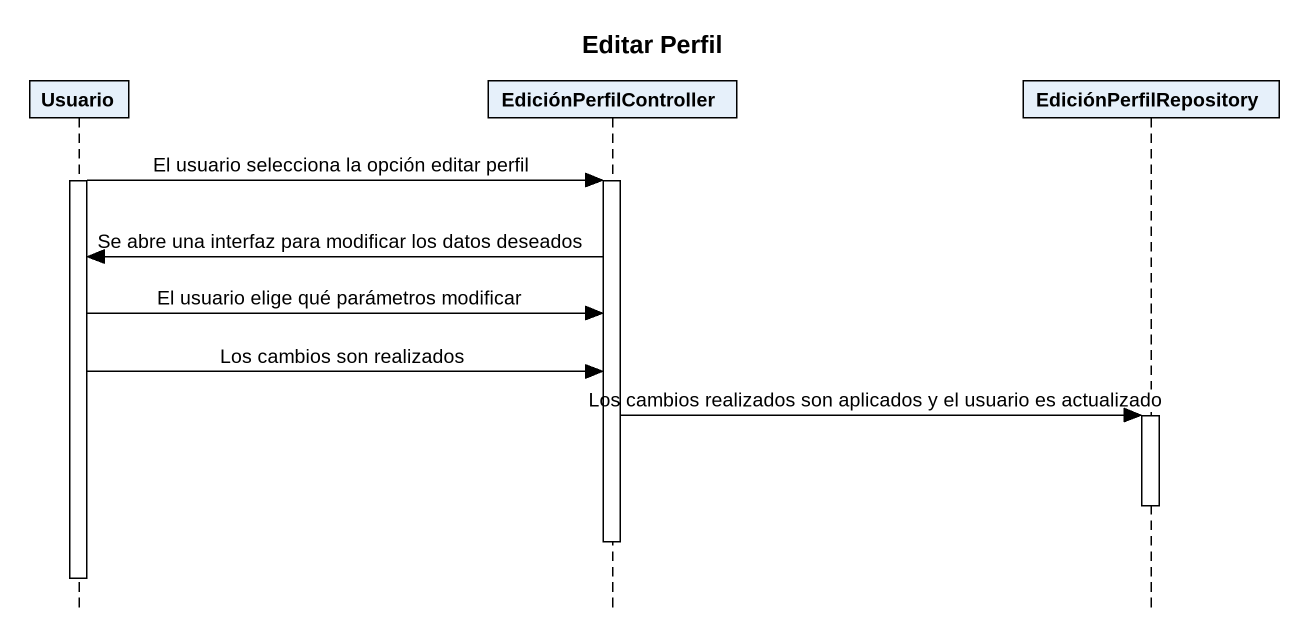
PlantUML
@startuml
title Editar Perfil
hide footbox
participant Usuario
participant EdiciónPerfilController
participant EdiciónPerfilRepository

activate Usuario
Usuario -> EdiciónPerfilController : El usuario selecciona la opción editar perfil
activate EdiciónPerfilController
EdiciónPerfilController -> Usuario : Se abre una interfaz para modificar los datos deseados
Usuario -> EdiciónPerfilController : El usuario elige qué parámetros modificar
Usuario -> EdiciónPerfilController : Los cambios son realizados
EdiciónPerfilController -> EdiciónPerfilRepository : Los cambios realizados son aplicados y el usuario es actualizado
activate EdiciónPerfilRepository
deactivate EdiciónPerfilRepository
deactivate EdiciónPerfilController
deactivate Usuario
@enduml
